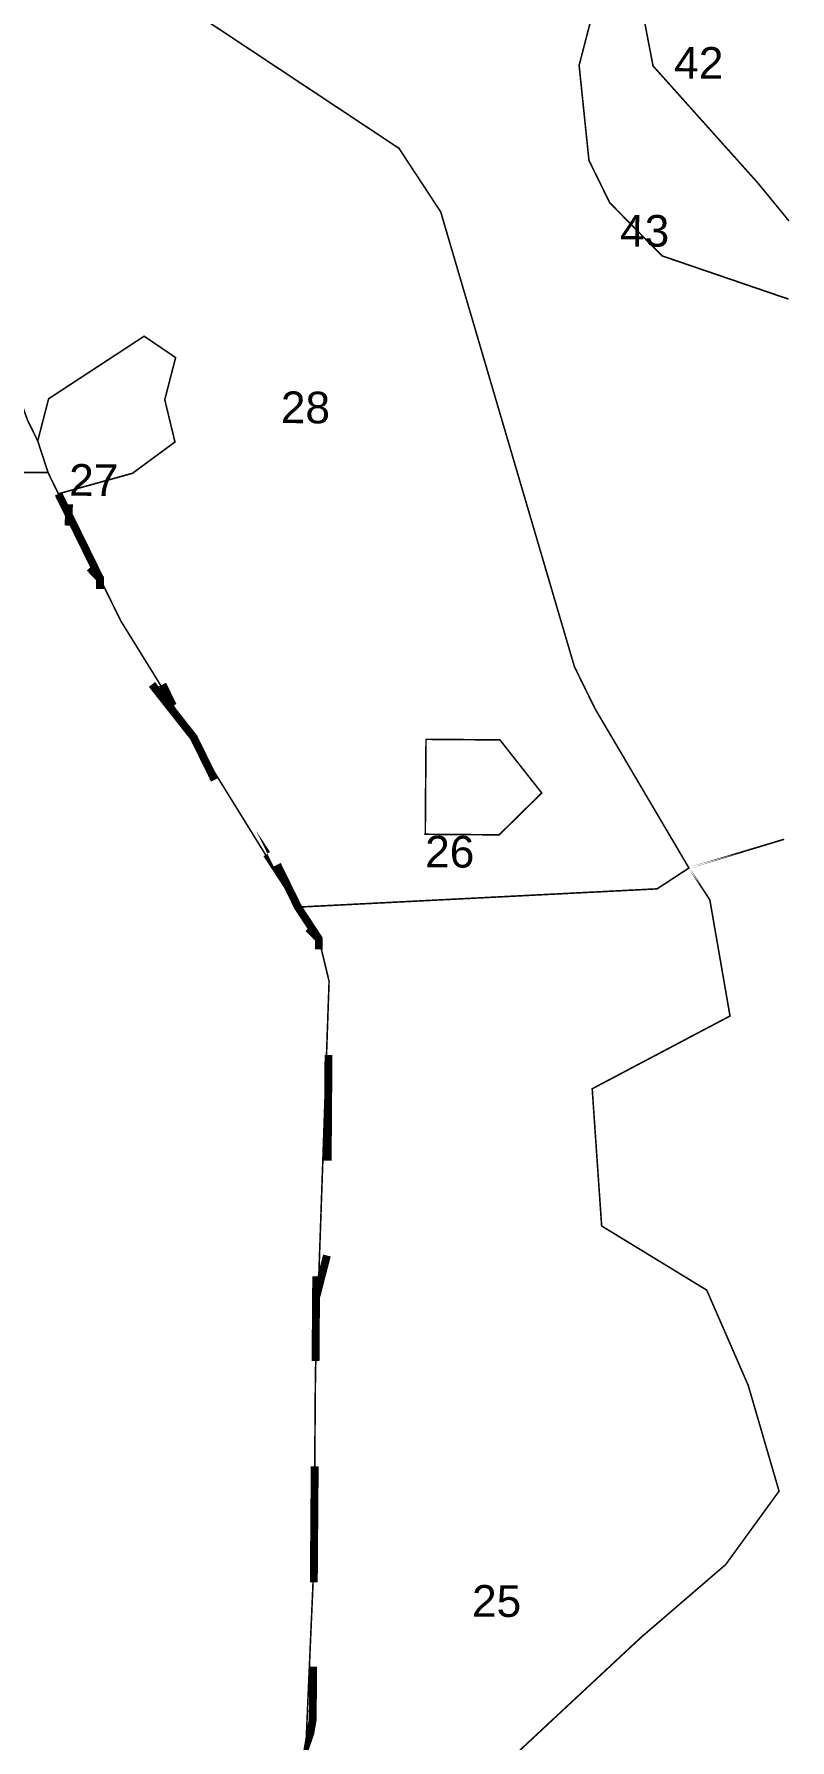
# Model space of a CAD drawing. Header units: metres. Extents: x 317370 to 326712, y 1824935 to 1838812.
# Drawn here: x 326283 to 326572, y 1828312 to 1828964 of the extents above; entities that cross this region are included whole.
import ezdxf

# ---------------------------------------------------------------- set-up
doc = ezdxf.new("R2010")
doc.units = ezdxf.units.M
doc.header["$MEASUREMENT"] = 0
for name, color, linetype in [('SURVEY NO.', 7, 'Continuous'), ('SURVEY PLOT BOUNDARY', 35, 'Continuous'), ('VILLAGE BOUNDARY', 212, 'Continuous')]:
    doc.layers.add(name, color=color, linetype=linetype)
doc.styles.add('PDF Arial', font='arial.ttf')

# ---------------------------------------------------------------- blocks, each defined once
blk = doc.blocks.new('81')
at = {"layer": 'SURVEY PLOT BOUNDARY', "lineweight": 18, "const_width": 0.605}
for points in [[(326384.91, 1828267.43), (326389.83, 1828380.28), (326390.4, 1828452.85), (326395.6, 1828601.98), (326391.7, 1828618.13), (326383.73, 1828630.29), (326520.84, 1828637.27), (326533, 1828645.24), (326497.2, 1828706), (326489.26, 1828722.19), (326438.23, 1828895.95), (326422.29, 1828920.27), (326330.06, 1828981.47)], [(326499.39, 1828984.16), (326491.07, 1828951.98), (326494.82, 1828915.66), (326502.75, 1828899.47), (326522.75, 1828879.16), (326570.99, 1828862.65), (326522.75, 1828879.16), (326502.75, 1828899.47), (326494.82, 1828915.66), (326491.07, 1828951.98), (326499.39, 1828984.16)], [(326511.54, 1828992.13), (326519.29, 1828951.76), (326559.25, 1828907.09), (326571.22, 1828892.48), (326559.25, 1828907.09), (326519.29, 1828951.76), (326511.54, 1828992.13)], [(326201.52, 1829038.92), (326280.39, 1828816.56), (326284.36, 1828808.46), (326288.3, 1828796.34), (326272.17, 1828796.47), (326151.73, 1828857.89), (326147.76, 1828865.98), (326139.73, 1828870.08), (326131.51, 1828849.98), (326131.32, 1828825.8), (326114.37, 1828721.11), (326102.28, 1828721.2), (326001.89, 1828770.37), (325889.19, 1828791.42), (325900.65, 1828710.69), (325900.49, 1828690.54), (325896.36, 1828678.47), (325880.14, 1828666.51), (325867.99, 1828658.54), (325707.45, 1828748.5)], [(326272.17, 1828796.47), (326288.3, 1828796.34), (326292.26, 1828788.24), (326308.13, 1828755.87), (326316.07, 1828739.68), (326383.73, 1828630.29), (326391.7, 1828618.13), (326395.6, 1828601.98), (326390.4, 1828452.85), (326389.83, 1828380.28), (326384.91, 1828267.43)]]:
    blk.add_lwpolyline(points, dxfattribs=at)
for points in [[(326533, 1828645.24), (326520.84, 1828637.27), (326383.73, 1828630.29), (326316.07, 1828739.68), (326308.13, 1828755.87), (326292.26, 1828788.24), (326320.54, 1828796.08), (326336.76, 1828808.05), (326332.86, 1828824.21), (326337.01, 1828840.3), (326324.99, 1828848.46), (326288.52, 1828824.56), (326284.36, 1828808.46), (326280.39, 1828816.56), (326201.52, 1829038.92), (326129.79, 1829144.31), (326194.03, 1829111.55), (326226.09, 1829087.11), (326330.06, 1828981.47), (326422.29, 1828920.27), (326438.23, 1828895.95), (326489.26, 1828722.19), (326497.2, 1828706)], [(326292.26, 1828788.24), (326288.3, 1828796.34), (326284.36, 1828808.46), (326288.52, 1828824.56), (326324.99, 1828848.46), (326337.01, 1828840.3), (326332.86, 1828824.21), (326336.76, 1828808.05), (326320.54, 1828796.08)], [(326432.61, 1828694.41), (326460.83, 1828694.19), (326476.79, 1828673.91), (326460.54, 1828657.91), (326432.33, 1828658.13), (326432.48, 1828678.29)], [(326432.61, 1828694.41), (326432.48, 1828678.29), (326432.33, 1828658.13), (326460.54, 1828657.91), (326476.79, 1828673.91), (326460.83, 1828694.19)], [(326533, 1828645.24), (326569.36, 1828656.22)], [(326533, 1828645.24), (326540.97, 1828633.08), (326548.68, 1828588.68), (326496.06, 1828560.87), (326499.67, 1828508.43), (326539.79, 1828483.92), (326555.63, 1828447.51), (326567.4, 1828407.1), (326547.03, 1828379.04), (326514.56, 1828351.08), (326437.4, 1828279.11), (326457.27, 1828242.67), (326489.49, 1828238.39), (326513.64, 1828234.17), (326509.01, 1828157.6), (326529.16, 1828157.44), (326565.35, 1828146.27), (326529.16, 1828157.44), (326509.01, 1828157.6), (326513.64, 1828234.17), (326489.49, 1828238.39), (326457.27, 1828242.67), (326437.4, 1828279.11), (326514.56, 1828351.08), (326547.03, 1828379.04), (326567.4, 1828407.1), (326555.63, 1828447.51), (326539.79, 1828483.92), (326499.67, 1828508.43), (326496.06, 1828560.87), (326548.68, 1828588.68), (326540.97, 1828633.08)]]:
    blk.add_lwpolyline(points, close=True, dxfattribs=at)
at = {"layer": 'VILLAGE BOUNDARY', "lineweight": 50, "const_width": 3.02}
for points in [[(326292.26, 1828788.24), (326300.2, 1828772.05), (326308.13, 1828755.87), (326308.1, 1828751.83), (326308.13, 1828755.87), (326304.13, 1828759.93)], [(326296.2, 1828776.12), (326296.26, 1828784.18)], [(326351.87, 1828678.92), (326343.93, 1828695.11), (326327.97, 1828715.39)], [(326332, 1828715.36), (326335.97, 1828707.27)], [(326343.93, 1828695.11), (326347.9, 1828687.01)], [(326371.8, 1828650.54), (326379.77, 1828638.38), (326375.8, 1828646.48)], [(326379.77, 1828638.38), (326383.73, 1828630.29), (326391.7, 1828618.13), (326391.67, 1828614.1)], [(326391.7, 1828618.13), (326387.7, 1828622.2)], [(326395.06, 1828533.44), (326395.19, 1828549.57), (326395.38, 1828573.76), (326395.32, 1828565.69)], [(326395.19, 1828549.57), (326395.13, 1828541.5)], [(326394.78, 1828497.16), (326390.62, 1828481.06)], [(326390.69, 1828489.13), (326390.62, 1828481.06), (326390.43, 1828456.88), (326390.49, 1828464.94)], [(326389.77, 1828372.22), (326389.83, 1828380.28), (326389.89, 1828388.34), (326390.11, 1828416.56)], [(326390.08, 1828412.53), (326390.02, 1828404.47)], [(326389.89, 1828388.34), (326389.83, 1828380.28)], [(326389.51, 1828339.97), (326389.35, 1828319.81), (326385.13, 1828295.65), (326389.26, 1828307.71)], [(326389.38, 1828323.84), (326389.45, 1828331.9)]]:
    blk.add_lwpolyline(points, dxfattribs=at)
at = {"layer": 'SURVEY NO.', "char_height": 12.094, "attachment_point": 7, "rotation": 359.54917, "style": 'PDF Arial'}
for s, insert in [('42', (326527.31, 1828946.97)), ('43', (326506.65, 1828882.62)), ('28', (326377.13, 1828815.11)), ('27', (326296.29, 1828787.52)), ('26', (326432.22, 1828645.34)), ('25', (326450.13, 1828358.96))]:
    blk.add_mtext(s, dxfattribs=dict(at, insert=insert))

msp = doc.modelspace()

# ---------------------------------------------------------------- block references
msp.add_blockref('81', (0, 0))

doc.saveas('drawing.dxf')
